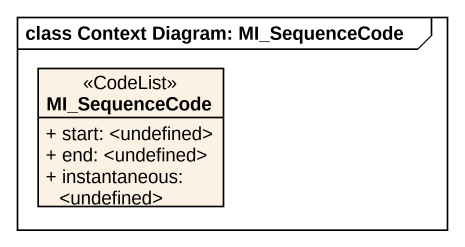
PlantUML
@startuml
mainframe class Context Diagram: MI_SequenceCode
hide circle
hide empty members
skinparam classAttributeIconSize 0
class MI_SequenceCode <<CodeList>> {
  + start: <undefined>
  + end: <undefined>
  + instantaneous: <undefined>
}
@enduml
